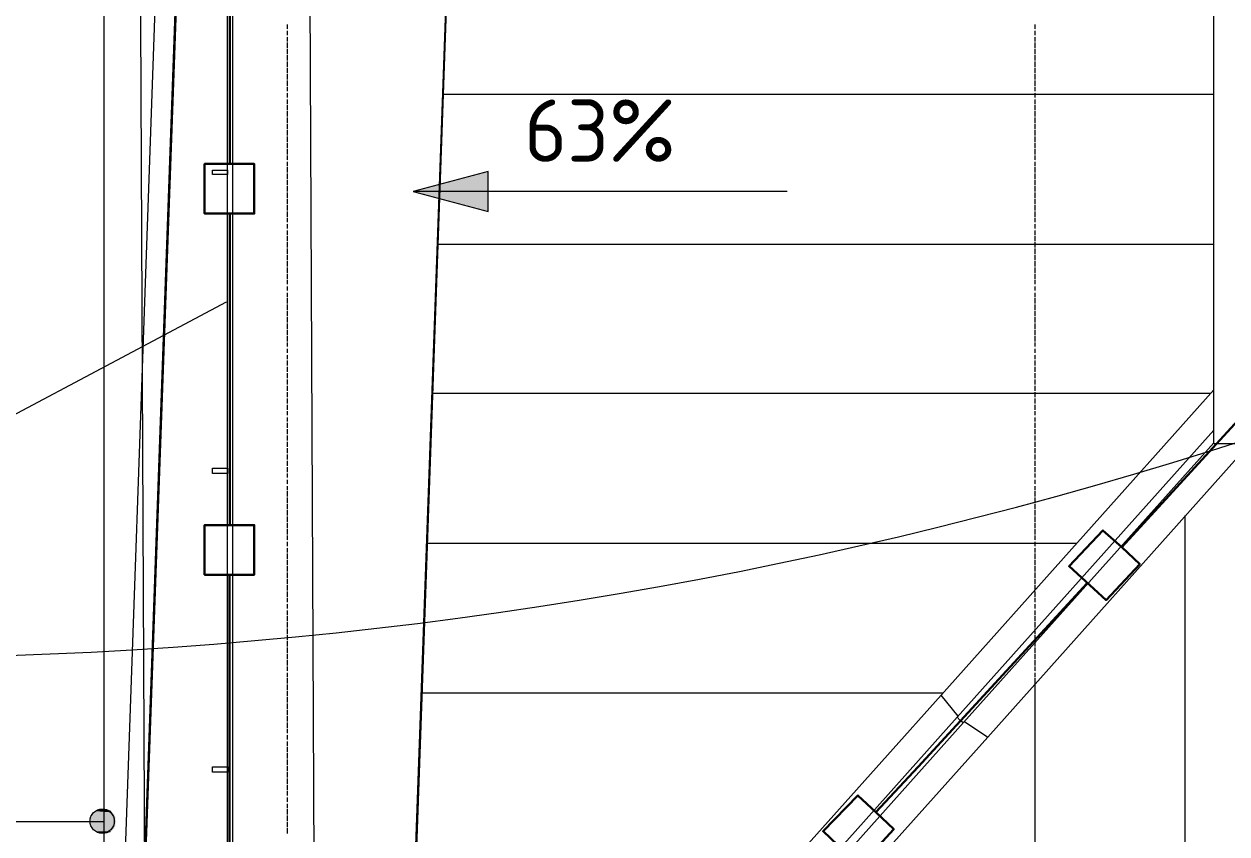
# Model space of a CAD drawing. Header units: millimetres. Extents: x -42533 to 645315, y 3457 to 82611.
# Drawn here: x 542627 to 547451, y 15110 to 18359 of the extents above; entities that cross this region are included whole.
import ezdxf

# ---------------------------------------------------------------- set-up
doc = ezdxf.new("R2010")
doc.units = ezdxf.units.MM
for name, color, linetype, true_color in [('PDF _!ЭОМ.Молниезащита', 7, 'Continuous', 0x954a95), ('PDF _Аннотация', 7, 'Continuous', 0xbababa), ('PDF _Антураж', 7, 'Continuous', 0xbababa), ('PDF _Крыша штриховка', 7, 'Continuous', 0xbababa), ('PDF _Обобщенные модели', 7, 'Continuous', 0xbababa), ('PDF _Ограждение', 7, 'Continuous', 0xbababa), ('PDF _Оси', 7, 'Continuous', 0xbababa), ('PDF _Отметки', 7, 'Continuous', 0xbababa), ('PDF _Размеры', 7, 'Continuous', 0xbababa)]:
    doc.layers.add(name, color=color, linetype=linetype, true_color=true_color)
doc.layers.add('PDF _Линии', color=7, linetype='Continuous')
doc.layers.add('PDF _Текст', color=7, linetype='Continuous')
doc.styles.add('PDF GOST Common', font='GOST_Common.ttf')

msp = doc.modelspace()

# ---------------------------------------------------------------- linework, layer by layer
at = {"layer": 'PDF _!ЭОМ.Молниезащита', "color": 5, "lineweight": 30}
for points in [[(543452.8, 19047), (543452.8, 18047.5), (543452.8, 17797.6), (543550.2, 17797.6), (543550.2, 17598.5), (543351.2, 17598.5), (543351.2, 17797.6), (543452.8, 17797.6)], [(547584.4, 18691.3), (547584.4, 17691.7), (547584.4, 16865.8), (547029.6, 16260.2), (547101.6, 16192.4), (546966, 16048.4), (546817.8, 16183.9), (546953.3, 16327.9), (547029.6, 16260.2)], [(543452.8, 17598.5), (543452.8, 16599), (543452.8, 16349.1), (543550.2, 16349.1), (543550.2, 16150), (543351.2, 16150), (543351.2, 16349.1), (543452.8, 16349.1)], [(543450.7, 16150), (543450.7, 15150.5), (543450.7, 14900.6), (543548.1, 14900.6), (543548.1, 14701.6), (543349, 14701.6), (543349, 14900.6), (543450.7, 14900.6)], [(546889.8, 16116.2), (546212.1, 15379.2), (546042.7, 15197.1), (546114.7, 15129.3), (545979.2, 14981.1), (545831, 15120.9), (545970.7, 15264.9), (546042.7, 15197.1)]]:
    msp.add_lwpolyline(points, dxfattribs=at)
at = {"layer": 'PDF _!ЭОМ.Молниезащита', "lineweight": 13}
msp.add_arc((541973.2, 33883.9), 18066.6, 258.64082, 32.4196, dxfattribs=at)
at = {"layer": 'PDF _!ЭОМ.Молниезащита', "lineweight": 30}
msp.add_arc((514330.6, -50639.5), 76931.2, 53.480075, 71.283866, dxfattribs=at)
at = {"layer": 'PDF _Аннотация', "color": 8, "lineweight": 9}
msp.add_lwpolyline([(543438, 17242.8), (542074.2, 16518.5), (541765, 16518.5)], dxfattribs=at)
at = {"layer": 'PDF _Антураж', "color": 8, "lineweight": 18}
for points in [[(544132.6, 13236.1), (544420.6, 21253.6), (544136.8, 13240.4)], [(543294, 20016.9), (543035.6, 12816.8), (542955.2, 12787.2)], [(543289.7, 20012.7), (543031.4, 12812.6), (542955.2, 12812.6)]]:
    msp.add_lwpolyline(points, dxfattribs=at)
at = {"layer": 'PDF _Крыша штриховка', "color": 8, "lineweight": 9}
for points in [[(543222, 18077.1), (543226.2, 18077.1)], [(544310.5, 18077.1), (547398, 18077.1)], [(543200.8, 17475.7), (543205, 17475.7)], [(544289.3, 17475.7), (547398, 17475.7)], [(543175.4, 16878.5), (543183.9, 16878.5)], [(544268.1, 16878.5), (547385.3, 16878.5)], [(547283.7, 13143), (547283.7, 16387.2)], [(543154.2, 16277.1), (543158.4, 16277.1)], [(544246.9, 16277.1), (546847.4, 16277.1)], [(546682.3, 13121.8), (546682.3, 15713.8)], [(543133, 15675.7), (543137.3, 15675.7)], [(544221.5, 15675.7), (546313.8, 15675.7)]]:
    msp.add_lwpolyline(points, dxfattribs=at)
at = {"layer": 'PDF _Линии', "color": 8, "lineweight": 9}
for points in [[(553827.3, 24730.9), (582318.5, 24654.6), (582229.5, 32125.8), (589577.9, 32125.8), (589577.9, 54975.5), (598506, 54975.5), (598785.5, 20686.1), (592369, 20686.1), (592432.5, 12524.6), (585626.3, 12571.2), (585592.4, 14451.7), (550752.4, 14451.7), (550752.4, 12478), (543802.2, 12478), (543764.1, 20783.5), (537415.3, 20800.5), (537356, 32655.2)], [(543086.4, 20088.9), (543124.6, 11787.6), (551552.9, 11787.6)]]:
    msp.add_lwpolyline(points, dxfattribs=at)
msp.add_lwpolyline([(543213.5, 20127), (537157, 19915.3), (537152.7, 19877.2), (542946.7, 19877.2), (542946.7, 12579.7)], close=True, dxfattribs=at)
at = {"layer": 'PDF _Обобщенные модели', "color": 8, "lineweight": 18}
msp.add_lwpolyline([(547652.2, 19424), (547652.2, 16675.2), (547542, 16675.2), (547508.1, 16675.2), (547398, 16675.2), (547398, 24824)], dxfattribs=at)
at = {"layer": 'PDF _Ограждение', "color": 8, "lineweight": 9}
for points in [[(543463.4, 12346.7), (543442.2, 12346.7), (543442.2, 20360), (543442.2, 20499.8), (543463.4, 20499.8), (543463.4, 20360)], [(543382.9, 17772.2), (543421, 17772.2), (543442.2, 17772.2), (543442.2, 17755.2), (543421, 17755.2), (543382.9, 17755.2)], [(543382.9, 16577.8), (543421, 16577.8), (543442.2, 16577.8), (543442.2, 16556.6), (543421, 16556.6), (543382.9, 16556.6)], [(543382.9, 15379.2), (543421, 15379.2), (543442.2, 15379.2), (543442.2, 15358), (543421, 15358), (543382.9, 15358)]]:
    msp.add_lwpolyline(points, close=True, dxfattribs=at)
for points in [[(543463.4, 20360), (543463.4, 12346.7), (543442.2, 12346.7), (543442.2, 20360)], [(547398, 16891.2), (546305.3, 15667.2)], [(546368.8, 15578.3), (547398, 16730.3)], [(547398, 16679.5), (546394.3, 15557.1)], [(547503.9, 16675.2), (547503.9, 16632.9), (546491.7, 15497.8)], [(546373.1, 15582.5), (546305.3, 15667.2), (543721.7, 12778.7)], [(543493, 12355.2), (546368.8, 15578.3), (546381.5, 15565.6), (546394.3, 15557.1), (543535.4, 12355.2)], [(546398.5, 15561.3), (546491.7, 15497.8), (545034.7, 13871.4)]]:
    msp.add_lwpolyline(points, dxfattribs=at)
at = {"layer": 'PDF _Оси', "color": 8, "lineweight": 9}
for points in [[(543683.6, 18339.7), (543683.6, 18356.7)], [(543683.6, 18335.5), (543683.6, 18335.5)], [(546682.3, 18339.7), (546682.3, 18356.7)], [(546682.3, 18335.5), (546682.3, 18335.5)], [(543683.6, 18314.3), (543683.6, 18331.3)], [(543683.6, 18310.1), (543683.6, 18310.1)], [(543683.6, 18288.9), (543683.6, 18305.8)], [(543683.6, 18263.5), (543683.6, 18284.7)], [(546682.3, 18314.3), (546682.3, 18331.3)], [(546682.3, 18310.1), (546682.3, 18310.1)], [(546682.3, 18288.9), (546682.3, 18305.8)], [(546682.3, 18263.5), (546682.3, 18284.7)], [(543683.6, 18238.1), (543683.6, 18259.3)], [(546682.3, 18238.1), (546682.3, 18259.3)], [(543683.6, 18212.7), (543683.6, 18233.8)], [(543683.6, 18187.3), (543683.6, 18208.4)], [(546682.3, 18212.7), (546682.3, 18233.8)], [(546682.3, 18187.3), (546682.3, 18208.4)], [(543683.6, 18161.8), (543683.6, 18183)], [(543683.6, 18136.4), (543683.6, 18157.6)], [(546682.3, 18161.8), (546682.3, 18183)], [(546682.3, 18136.4), (546682.3, 18157.6)], [(543683.6, 18111), (543683.6, 18132.2)], [(543683.6, 18089.8), (543683.6, 18106.8)], [(546682.3, 18111), (546682.3, 18132.2)], [(546682.3, 18089.8), (546682.3, 18106.8)], [(543683.6, 18085.6), (543683.6, 18085.6)], [(543683.6, 18064.4), (543683.6, 18081.4)], [(543683.6, 18060.2), (543683.6, 18060.2)], [(543683.6, 18039), (543683.6, 18056)], [(546682.3, 18085.6), (546682.3, 18085.6)], [(546682.3, 18064.4), (546682.3, 18081.4)], [(546682.3, 18060.2), (546682.3, 18060.2)], [(546682.3, 18039), (546682.3, 18056)], [(543683.6, 18013.6), (543683.6, 18034.8)], [(543683.6, 17988.2), (543683.6, 18009.4)], [(546682.3, 18013.6), (546682.3, 18034.8)], [(546682.3, 17988.2), (546682.3, 18009.4)], [(543683.6, 17962.8), (543683.6, 17984)], [(543683.6, 17937.4), (543683.6, 17958.5)], [(546682.3, 17962.8), (546682.3, 17984)], [(546682.3, 17937.4), (546682.3, 17958.5)], [(543683.6, 17912), (543683.6, 17933.1)], [(543683.6, 17886.5), (543683.6, 17907.7)], [(546682.3, 17912), (546682.3, 17933.1)], [(546682.3, 17886.5), (546682.3, 17907.7)], [(543683.6, 17861.1), (543683.6, 17882.3)], [(543683.6, 17835.7), (543683.6, 17856.9)], [(546682.3, 17861.1), (546682.3, 17882.3)], [(546682.3, 17835.7), (546682.3, 17856.9)], [(543683.6, 17814.5), (543683.6, 17831.5)], [(543683.6, 17810.3), (543683.6, 17810.3)], [(543683.6, 17789.1), (543683.6, 17806.1)], [(546682.3, 17814.5), (546682.3, 17831.5)], [(546682.3, 17810.3), (546682.3, 17810.3)], [(546682.3, 17789.1), (546682.3, 17806.1)], [(543683.6, 17763.7), (543683.6, 17784.9)], [(543683.6, 17738.3), (543683.6, 17759.5)], [(546682.3, 17763.7), (546682.3, 17784.9)], [(546682.3, 17738.3), (546682.3, 17759.5)], [(543683.6, 17712.9), (543683.6, 17734.1)], [(543683.6, 17687.5), (543683.6, 17708.7)], [(546682.3, 17712.9), (546682.3, 17734.1)], [(546682.3, 17687.5), (546682.3, 17708.7)], [(543683.6, 17662.1), (543683.6, 17683.2)], [(543683.6, 17636.7), (543683.6, 17657.8)], [(546682.3, 17662.1), (546682.3, 17683.2)], [(546682.3, 17636.7), (546682.3, 17657.8)], [(543683.6, 17611.2), (543683.6, 17632.4)], [(546682.3, 17611.2), (546682.3, 17632.4)], [(543683.6, 17585.8), (543683.6, 17607)], [(543683.6, 17564.7), (543683.6, 17581.6)], [(543683.6, 17560.4), (543683.6, 17560.4)], [(546682.3, 17585.8), (546682.3, 17607)], [(546682.3, 17564.7), (546682.3, 17581.6)], [(546682.3, 17560.4), (546682.3, 17560.4)], [(543683.6, 17539.2), (543683.6, 17556.2)], [(543683.6, 17535), (543683.6, 17535)], [(543683.6, 17513.8), (543683.6, 17530.8)], [(546682.3, 17539.2), (546682.3, 17556.2)], [(546682.3, 17535), (546682.3, 17535)], [(546682.3, 17513.8), (546682.3, 17530.8)], [(543683.6, 17488.4), (543683.6, 17509.6)], [(543683.6, 17463), (543683.6, 17484.2)], [(546682.3, 17488.4), (546682.3, 17509.6)], [(546682.3, 17463), (546682.3, 17484.2)], [(543683.6, 17437.6), (543683.6, 17458.8)], [(543683.6, 17412.2), (543683.6, 17433.4)], [(546682.3, 17437.6), (546682.3, 17458.8)], [(546682.3, 17412.2), (546682.3, 17433.4)], [(543683.6, 17386.8), (543683.6, 17407.9)], [(543683.6, 17361.4), (543683.6, 17382.5)], [(546682.3, 17386.8), (546682.3, 17407.9)], [(546682.3, 17361.4), (546682.3, 17382.5)], [(543683.6, 17335.9), (543683.6, 17357.1)], [(543683.6, 17314.8), (543683.6, 17331.7)], [(546682.3, 17335.9), (546682.3, 17357.1)], [(546682.3, 17314.8), (546682.3, 17331.7)], [(543683.6, 17310.5), (543683.6, 17310.5)], [(543683.6, 17289.4), (543683.6, 17306.3)], [(543683.6, 17285.1), (543683.6, 17285.1)], [(543683.6, 17263.9), (543683.6, 17280.9)], [(546682.3, 17310.5), (546682.3, 17310.5)], [(546682.3, 17289.4), (546682.3, 17306.3)], [(546682.3, 17285.1), (546682.3, 17285.1)], [(546682.3, 17263.9), (546682.3, 17280.9)], [(543683.6, 17238.5), (543683.6, 17259.7)], [(543683.6, 17213.1), (543683.6, 17234.3)], [(546682.3, 17238.5), (546682.3, 17259.7)], [(546682.3, 17213.1), (546682.3, 17234.3)], [(543683.6, 17187.7), (543683.6, 17208.9)], [(543683.6, 17162.3), (543683.6, 17183.5)], [(546682.3, 17187.7), (546682.3, 17208.9)], [(546682.3, 17162.3), (546682.3, 17183.5)], [(543683.6, 17136.9), (543683.6, 17158.1)], [(543683.6, 17111.5), (543683.6, 17132.7)], [(546682.3, 17136.9), (546682.3, 17158.1)], [(546682.3, 17111.5), (546682.3, 17132.7)], [(543683.6, 17086.1), (543683.6, 17107.2)], [(543683.6, 17064.9), (543683.6, 17081.8)], [(546682.3, 17086.1), (546682.3, 17107.2)], [(546682.3, 17064.9), (546682.3, 17081.8)], [(543683.6, 17060.6), (543683.6, 17060.6)], [(543683.6, 17039.5), (543683.6, 17056.4)], [(543683.6, 17035.2), (543683.6, 17035.2)], [(543683.6, 17014.1), (543683.6, 17031)], [(546682.3, 17060.6), (546682.3, 17060.6)], [(546682.3, 17039.5), (546682.3, 17056.4)], [(546682.3, 17035.2), (546682.3, 17035.2)], [(546682.3, 17014.1), (546682.3, 17031)], [(543683.6, 16988.6), (543683.6, 17009.8)], [(543683.6, 16963.2), (543683.6, 16984.4)], [(546682.3, 16988.6), (546682.3, 17009.8)], [(546682.3, 16963.2), (546682.3, 16984.4)], [(543683.6, 16937.8), (543683.6, 16959)], [(543683.6, 16912.4), (543683.6, 16933.6)], [(546682.3, 16937.8), (546682.3, 16959)], [(546682.3, 16912.4), (546682.3, 16933.6)], [(543683.6, 16887), (543683.6, 16908.2)], [(546682.3, 16887), (546682.3, 16908.2)], [(543683.6, 16861.6), (543683.6, 16882.8)], [(543683.6, 16836.2), (543683.6, 16857.4)], [(546682.3, 16861.6), (546682.3, 16882.8)], [(546682.3, 16836.2), (546682.3, 16857.4)], [(543683.6, 16810.8), (543683.6, 16831.9)], [(543683.6, 16789.6), (543683.6, 16806.5)], [(546682.3, 16810.8), (546682.3, 16831.9)], [(546682.3, 16789.6), (546682.3, 16806.5)], [(543683.6, 16785.4), (543683.6, 16785.4)], [(543683.6, 16764.2), (543683.6, 16781.1)], [(543683.6, 16738.8), (543683.6, 16759.9)], [(546682.3, 16785.4), (546682.3, 16785.4)], [(546682.3, 16764.2), (546682.3, 16781.1)], [(546682.3, 16738.8), (546682.3, 16759.9)], [(543683.6, 16713.4), (543683.6, 16734.5)], [(543683.6, 16687.9), (543683.6, 16709.1)], [(546682.3, 16713.4), (546682.3, 16734.5)], [(546682.3, 16687.9), (546682.3, 16709.1)], [(543683.6, 16662.5), (543683.6, 16683.7)], [(543683.6, 16637.1), (543683.6, 16658.3)], [(546682.3, 16662.5), (546682.3, 16683.7)], [(546682.3, 16637.1), (546682.3, 16658.3)], [(543683.6, 16611.7), (543683.6, 16632.9)], [(543683.6, 16586.3), (543683.6, 16607.5)], [(546682.3, 16611.7), (546682.3, 16632.9)], [(546682.3, 16586.3), (546682.3, 16607.5)], [(543683.6, 16560.9), (543683.6, 16582.1)], [(543683.6, 16539.7), (543683.6, 16556.6)], [(546682.3, 16560.9), (546682.3, 16582.1)], [(546682.3, 16539.7), (546682.3, 16556.6)], [(543683.6, 16535.5), (543683.6, 16535.5)], [(543683.6, 16514.3), (543683.6, 16531.2)], [(543683.6, 16510.1), (543683.6, 16510.1)], [(543683.6, 16488.9), (543683.6, 16505.8)], [(546682.3, 16535.5), (546682.3, 16535.5)], [(546682.3, 16514.3), (546682.3, 16531.2)], [(546682.3, 16510.1), (546682.3, 16510.1)], [(546682.3, 16488.9), (546682.3, 16505.8)], [(543683.6, 16463.5), (543683.6, 16484.6)], [(543683.6, 16438.1), (543683.6, 16459.2)], [(546682.3, 16463.5), (546682.3, 16484.6)], [(546682.3, 16438.1), (546682.3, 16459.2)], [(543683.6, 16412.6), (543683.6, 16433.8)], [(543683.6, 16387.2), (543683.6, 16408.4)], [(546682.3, 16412.6), (546682.3, 16433.8)], [(546682.3, 16387.2), (546682.3, 16408.4)], [(543683.6, 16361.8), (543683.6, 16383)], [(543683.6, 16336.4), (543683.6, 16357.6)], [(546682.3, 16361.8), (546682.3, 16383)], [(546682.3, 16336.4), (546682.3, 16357.6)], [(543683.6, 16311), (543683.6, 16332.2)], [(543683.6, 16289.8), (543683.6, 16306.8)], [(546682.3, 16311), (546682.3, 16332.2)], [(546682.3, 16289.8), (546682.3, 16306.8)], [(543683.6, 16285.6), (543683.6, 16285.6)], [(543683.6, 16264.4), (543683.6, 16281.3)], [(543683.6, 16260.2), (543683.6, 16260.2)], [(546682.3, 16285.6), (546682.3, 16285.6)], [(546682.3, 16264.4), (546682.3, 16281.3)], [(546682.3, 16260.2), (546682.3, 16260.2)], [(543683.6, 16239), (543683.6, 16255.9)], [(543683.6, 16213.6), (543683.6, 16234.8)], [(543683.6, 16188.2), (543683.6, 16209.3)], [(546682.3, 16239), (546682.3, 16255.9)], [(546682.3, 16213.6), (546682.3, 16234.8)], [(546682.3, 16188.2), (546682.3, 16209.3)], [(543683.6, 16162.8), (543683.6, 16183.9)], [(546682.3, 16162.8), (546682.3, 16183.9)], [(543683.6, 16137.3), (543683.6, 16158.5)], [(543683.6, 16111.9), (543683.6, 16133.1)], [(546682.3, 16137.3), (546682.3, 16158.5)], [(546682.3, 16111.9), (546682.3, 16133.1)], [(543683.6, 16086.5), (543683.6, 16107.7)], [(543683.6, 16061.1), (543683.6, 16082.3)], [(546682.3, 16086.5), (546682.3, 16107.7)], [(546682.3, 16061.1), (546682.3, 16082.3)], [(543683.6, 16039.9), (543683.6, 16056.9)], [(543683.6, 16035.7), (543683.6, 16035.7)], [(543683.6, 16014.5), (543683.6, 16031.5)], [(546682.3, 16039.9), (546682.3, 16056.9)], [(546682.3, 16035.7), (546682.3, 16035.7)], [(546682.3, 16014.5), (546682.3, 16031.5)], [(543683.6, 16010.3), (543683.6, 16010.3)], [(543683.6, 15989.1), (543683.6, 16006)], [(543683.6, 15963.7), (543683.6, 15984.9)], [(546682.3, 16010.3), (546682.3, 16010.3)], [(546682.3, 15989.1), (546682.3, 16006)], [(546682.3, 15963.7), (546682.3, 15984.9)], [(543683.6, 15938.3), (543683.6, 15959.5)], [(543683.6, 15912.9), (543683.6, 15934)], [(546682.3, 15938.3), (546682.3, 15959.5)], [(546682.3, 15912.9), (546682.3, 15934)], [(543683.6, 15887.5), (543683.6, 15908.6)], [(543683.6, 15862), (543683.6, 15883.2)], [(546682.3, 15887.5), (546682.3, 15908.6)], [(546682.3, 15862), (546682.3, 15883.2)], [(543683.6, 15836.6), (543683.6, 15857.8)], [(543683.6, 15811.2), (543683.6, 15832.4)], [(546682.3, 15836.6), (546682.3, 15857.8)], [(546682.3, 15811.2), (546682.3, 15832.4)], [(543683.6, 15785.8), (543683.6, 15807)], [(543683.6, 15764.6), (543683.6, 15781.6)], [(546682.3, 15785.8), (546682.3, 15807)], [(546682.3, 15764.6), (546682.3, 15781.6)], [(543683.6, 15760.4), (543683.6, 15760.4)], [(543683.6, 15739.2), (543683.6, 15756.2)], [(543683.6, 15713.8), (543683.6, 15735)], [(546682.3, 15760.4), (546682.3, 15760.4)], [(546682.3, 15739.2), (546682.3, 15756.2)], [(546682.3, 15713.8), (546682.3, 15735)], [(543683.6, 15688.4), (543683.6, 15709.6)], [(543683.6, 15663), (543683.6, 15684.2)], [(546682.3, 15688.4), (546682.3, 15709.6)], [(546682.3, 15663), (546682.3, 15684.2)], [(543683.6, 15637.6), (543683.6, 15658.7)], [(543683.6, 15612.2), (543683.6, 15633.3)], [(546682.3, 15637.6), (546682.3, 15658.7)], [(546682.3, 15612.2), (546682.3, 15633.3)], [(543683.6, 15586.7), (543683.6, 15607.9)], [(543683.6, 15561.3), (543683.6, 15582.5)], [(546682.3, 15586.7), (546682.3, 15607.9)], [(546682.3, 15561.3), (546682.3, 15582.5)], [(543683.6, 15535.9), (543683.6, 15557.1)], [(546682.3, 15535.9), (546682.3, 15557.1)], [(543683.6, 15514.7), (543683.6, 15531.7)], [(543683.6, 15510.5), (543683.6, 15510.5)], [(543683.6, 15489.3), (543683.6, 15506.3)], [(546682.3, 15514.7), (546682.3, 15531.7)], [(546682.3, 15510.5), (546682.3, 15510.5)], [(546682.3, 15489.3), (546682.3, 15506.3)], [(543683.6, 15485.1), (543683.6, 15485.1)], [(543683.6, 15463.9), (543683.6, 15480.9)], [(543683.6, 15438.5), (543683.6, 15459.7)], [(546682.3, 15485.1), (546682.3, 15485.1)], [(546682.3, 15463.9), (546682.3, 15480.9)], [(546682.3, 15438.5), (546682.3, 15459.7)], [(543683.6, 15413.1), (543683.6, 15434.3)], [(543683.6, 15387.7), (543683.6, 15408.9)], [(546682.3, 15413.1), (546682.3, 15434.3)], [(546682.3, 15387.7), (546682.3, 15408.9)], [(543683.6, 15362.3), (543683.6, 15383.5)], [(543683.6, 15336.9), (543683.6, 15358)], [(546682.3, 15362.3), (546682.3, 15383.5)], [(546682.3, 15336.9), (546682.3, 15358)], [(543683.6, 15311.5), (543683.6, 15332.6)], [(543683.6, 15286), (543683.6, 15307.2)], [(546682.3, 15311.5), (546682.3, 15332.6)], [(546682.3, 15286), (546682.3, 15307.2)], [(543683.6, 15264.9), (543683.6, 15281.8)], [(543683.6, 15260.6), (543683.6, 15260.6)], [(543683.6, 15239.4), (543683.6, 15256.4)], [(546682.3, 15264.9), (546682.3, 15281.8)], [(546682.3, 15260.6), (546682.3, 15260.6)], [(546682.3, 15239.4), (546682.3, 15256.4)], [(543683.6, 15235.2), (543683.6, 15235.2)], [(543683.6, 15214), (543683.6, 15231)], [(543683.6, 15188.6), (543683.6, 15209.8)], [(546682.3, 15235.2), (546682.3, 15235.2)], [(546682.3, 15214), (546682.3, 15231)], [(546682.3, 15188.6), (546682.3, 15209.8)], [(543683.6, 15163.2), (543683.6, 15184.4)], [(543683.6, 15137.8), (543683.6, 15159)], [(546682.3, 15163.2), (546682.3, 15184.4)], [(546682.3, 15137.8), (546682.3, 15159)], [(543683.6, 15112.4), (543683.6, 15133.6)], [(546682.3, 15112.4), (546682.3, 15133.6)]]:
    msp.add_lwpolyline(points, dxfattribs=at)
at = {"layer": 'PDF _Отметки', "color": 8, "lineweight": 20}
msp.add_lwpolyline([(542946.7, 15159), (542014.9, 15159), (541341.5, 15159)], dxfattribs=at)
at = {"layer": 'PDF _Отметки', "lineweight": 9}
msp.add_circle((542940.2, 15161.6), 48.7, dxfattribs=at)
at = {"layer": 'PDF _Отметки', "transparency": 33554559}
for points in [[(542912.8, 15197.1), (542980.6, 15197.1), (542908.6, 15197.1)], [(542980.6, 15197.1), (542908.6, 15197.1), (542984.8, 15192.9)], [(542908.6, 15197.1), (542984.8, 15192.9), (542908.6, 15192.9)], [(542917, 15201.3), (542976.3, 15197.1), (542912.8, 15197.1)], [(542976.3, 15197.1), (542912.8, 15197.1), (542980.6, 15197.1)], [(542921.3, 15205.6), (542976.3, 15201.3), (542917, 15201.3)], [(542976.3, 15201.3), (542917, 15201.3), (542976.3, 15197.1)], [(542925.5, 15205.6), (542972.1, 15205.6), (542921.3, 15205.6)], [(542972.1, 15205.6), (542921.3, 15205.6), (542976.3, 15201.3)], [(542929.7, 15209.8), (542967.9, 15205.6), (542925.5, 15205.6)], [(542967.9, 15205.6), (542925.5, 15205.6), (542972.1, 15205.6)], [(542959.4, 15209.8), (542934, 15209.8), (542929.7, 15209.8)], [(542959.4, 15209.8), (542929.7, 15209.8), (542967.9, 15205.6)], [(542938.2, 15209.8), (542959.4, 15209.8), (542934, 15209.8)], [(542934, 15209.8), (542959.4, 15209.8), (542959.4, 15209.8)], [(542946.7, 15209.8), (542950.9, 15209.8), (542938.2, 15209.8)], [(542950.9, 15209.8), (542938.2, 15209.8), (542959.4, 15209.8)], [(542900.1, 15180.2), (542993.3, 15175.9), (542895.9, 15175.9)], [(542993.3, 15175.9), (542895.9, 15175.9), (542993.3, 15171.7)], [(542895.9, 15175.9), (542993.3, 15171.7), (542895.9, 15171.7)], [(542993.3, 15171.7), (542895.9, 15171.7), (542993.3, 15167.4)], [(542895.9, 15171.7), (542993.3, 15167.4), (542895.9, 15167.4)], [(542993.3, 15167.4), (542895.9, 15167.4), (542997.5, 15159)], [(542895.9, 15167.4), (542997.5, 15159), (542895.9, 15159)], [(542997.5, 15159), (542895.9, 15159), (542993.3, 15154.7)], [(542895.9, 15159), (542993.3, 15154.7), (542895.9, 15154.7)], [(542993.3, 15154.7), (542895.9, 15154.7), (542993.3, 15150.5)], [(542895.9, 15154.7), (542993.3, 15150.5), (542895.9, 15150.5)], [(542993.3, 15150.5), (542895.9, 15150.5), (542993.3, 15146.3)], [(542895.9, 15150.5), (542993.3, 15146.3), (542895.9, 15146.3)], [(542904.3, 15188.6), (542989, 15184.4), (542900.1, 15184.4)], [(542989, 15184.4), (542900.1, 15184.4), (542993.3, 15180.2)], [(542900.1, 15184.4), (542993.3, 15180.2), (542900.1, 15180.2)], [(542993.3, 15180.2), (542900.1, 15180.2), (542993.3, 15175.9)], [(542908.6, 15192.9), (542989, 15188.6), (542904.3, 15188.6)], [(542989, 15188.6), (542904.3, 15188.6), (542989, 15184.4)], [(542984.8, 15192.9), (542908.6, 15192.9), (542989, 15188.6)], [(542993.3, 15146.3), (542895.9, 15146.3), (542993.3, 15142)], [(542895.9, 15146.3), (542993.3, 15142), (542900.1, 15142)], [(542993.3, 15142), (542900.1, 15142), (542989, 15137.8)], [(542900.1, 15142), (542989, 15137.8), (542900.1, 15137.8)], [(542989, 15137.8), (542900.1, 15137.8), (542989, 15133.6)], [(542900.1, 15137.8), (542989, 15133.6), (542904.3, 15133.6)], [(542989, 15133.6), (542904.3, 15133.6), (542984.8, 15129.3)], [(542904.3, 15133.6), (542984.8, 15129.3), (542908.6, 15129.3)], [(542984.8, 15129.3), (542908.6, 15129.3), (542980.6, 15125.1)], [(542908.6, 15129.3), (542980.6, 15125.1), (542908.6, 15125.1)], [(542980.6, 15125.1), (542908.6, 15125.1), (542976.3, 15125.1)], [(542908.6, 15125.1), (542976.3, 15125.1), (542912.8, 15125.1)], [(542976.3, 15125.1), (542912.8, 15125.1), (542976.3, 15120.9)], [(542912.8, 15125.1), (542976.3, 15120.9), (542917, 15120.9)], [(542976.3, 15120.9), (542917, 15120.9), (542972.1, 15116.6)], [(542917, 15120.9), (542972.1, 15116.6), (542921.3, 15116.6)], [(542972.1, 15116.6), (542921.3, 15116.6), (542967.9, 15116.6)], [(542921.3, 15116.6), (542967.9, 15116.6), (542925.5, 15116.6)], [(542967.9, 15116.6), (542925.5, 15116.6), (542959.4, 15112.4)], [(542925.5, 15116.6), (542959.4, 15112.4), (542929.7, 15112.4)], [(542959.4, 15112.4), (542929.7, 15112.4), (542934, 15112.4)], [(542929.7, 15112.4), (542959.4, 15112.4), (542959.4, 15112.4)], [(542934, 15112.4), (542938.2, 15112.4), (542950.9, 15112.4)], [(542934, 15112.4), (542959.4, 15112.4), (542950.9, 15112.4)], [(542938.2, 15112.4), (542950.9, 15112.4), (542946.7, 15112.4)]]:
    msp.add_solid(points, dxfattribs=at)
at = {"layer": 'PDF _Размеры', "lineweight": 9}
msp.add_lwpolyline([(544187.6, 17687.5), (544488.3, 17607), (544488.3, 17768)], close=True, dxfattribs=at)
at = {"layer": 'PDF _Размеры', "lineweight": 20}
msp.add_lwpolyline([(545686.9, 17687.5), (544187.6, 17687.5)], dxfattribs=at)
at = {"layer": 'PDF _Размеры', "transparency": 33554559}
for points in [[(544488.3, 17768), (544488.3, 17687.5), (544187.6, 17687.5)], [(544488.3, 17687.5), (544187.6, 17687.5), (544488.3, 17607)]]:
    msp.add_solid(points, dxfattribs=at)

# ---------------------------------------------------------------- texts
at = {"layer": 'PDF _Текст', "color": 7, "insert": (544632.3, 17931.4), "char_height": 250.03, "attachment_point": 4, "style": 'PDF GOST Common'}
msp.add_mtext('63%', dxfattribs=at)

doc.saveas('drawing.dxf')
